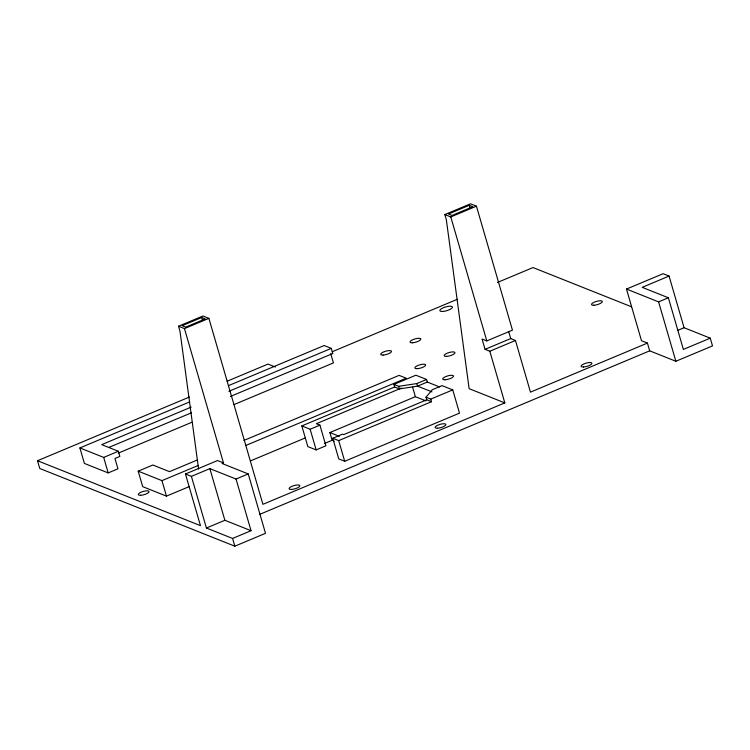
<?xml version="1.0" encoding="UTF-8"?>
<svg xmlns="http://www.w3.org/2000/svg" width="750" height="750" viewBox="0 0 750 750"><rect width="100%" height="100%" fill="white"/><g stroke="black" fill="none" stroke-linecap="round" stroke-linejoin="round"><path stroke-width="1.12" d="M426.009 397.219L432.281 389.728L442.05 385.631L452.756 389.897L459.506 413.137L344.7 461.278L338.756 458.906L332.756 438.244L342.525 434.147L343.716 434.625L426.759 399.797L431.522 401.7L430.772 399.113L426.009 397.219L426.759 399.797M198.591 469.106L180.019 331.397L178.519 326.231L202.941 315.994L208.894 318.366L262.922 504.328L504.816 402.891L489.816 351.234L485.053 349.341L482.053 339.009L486.806 340.903L512.456 330.15L476.438 206.175L470.494 203.812L444.844 214.566L446.344 219.731L469.134 388.678L504.816 402.891M201.694 317.494L182.147 325.688L185.719 327.103L205.256 318.909L201.694 317.494L202.594 320.587M469.237 205.312L448.472 214.012L452.044 215.438L472.809 206.728L469.237 205.312L470.138 208.406M178.519 326.231L184.462 328.603L208.894 318.366M444.844 214.566L450.787 216.938L476.438 206.175M184.462 328.603L223.481 462.909L222.075 463.5L248.241 473.925L265.5 533.325L234.834 546.188L39.75 468.478L37.5 460.734L189.366 397.059M227.062 381.253L267.984 364.088L275.334 367.013M191.156 407.119L101.691 444.637L118.341 451.275L119.841 456.441L114.956 458.484L117.956 468.816L108.188 472.913L84.403 463.434L79.894 447.938L189.656 401.916M228.394 385.678L324.159 345.525L331.294 348.366L332.794 353.531L230.391 396.469M228.891 391.303L331.294 348.366M332.241 351.731L457.453 299.231M497.391 282.488L533.016 267.553L631.566 306.806M108.581 447.544L191.588 412.744M79.894 447.938L103.688 457.416L118.341 451.275M118.378 453.084L191.859 422.269M234 404.597L333.422 362.916L330.712 353.616M189.075 486.656L166.472 496.134L142.688 486.656L138.188 471.159L152.841 465.009L169.491 471.647L197.522 459.9M243.872 440.456L399.094 375.375L406.238 378.216L245.784 445.491M138.188 471.159L161.972 480.637L198.197 465.45M427.331 382.05L417.562 386.147L399.403 388.903L394.641 387.009L393.891 384.422L415.875 375.206L426.581 379.472L427.331 382.05L439.706 386.981M37.5 460.734L200.466 525.647L185.456 473.991L217.537 460.538L223.481 462.909M649.688 350.841L647.438 343.097L641.494 340.725L626.484 289.069L663.122 273.703L669.075 276.075L684.075 327.731L710.25 338.156L712.5 345.9L675.862 361.266L649.688 350.841L259.856 514.303M401.438 388.05L316.35 423.722L319.922 425.147L325.922 445.809L316.153 449.906L307.828 446.588L301.828 425.925L394.641 387.009M485.053 349.341L510.703 338.588L515.456 340.481L530.466 392.137L647.438 343.097M185.456 473.991L191.4 476.363L209.859 468.619L236.034 479.044L248.241 473.925M489.816 351.234L515.456 340.481M669.075 276.075L642.206 287.344L668.372 297.769L683.381 349.425L710.25 338.156M393.891 384.422L398.653 386.316L416.812 383.569L426.581 379.472M301.828 425.925L310.153 429.244L319.922 425.147M250.406 460.941L305.287 437.925M334.228 441.131L332.128 440.287L329.878 432.544L415.369 396.694L425.887 400.884M626.484 289.069L658.603 301.866L668.372 297.769M324.309 443.569L332.128 440.287M430.772 399.113L452.756 389.897M332.756 438.244L338.7 440.616L431.522 401.7M191.4 476.363L206.409 528.019L224.869 520.275L251.034 530.7L236.034 479.044M677.634 330.431L684.075 327.731M206.409 528.019L232.584 538.444L251.034 530.7M432 391.903L417.562 386.147L416.812 383.569M329.878 432.544L339.347 436.312M658.603 301.866L675.862 361.266M508.603 331.359L510.703 338.588M450.787 216.938L486.806 340.903M412.556 387.009L415.369 396.694M398.653 386.316L399.403 388.903M338.7 440.616L344.7 461.278M310.153 429.244L316.153 449.906M232.584 538.444L234.834 546.188M209.859 468.619L224.869 520.275M161.972 480.637L166.472 496.134M103.688 457.416L108.188 472.913M437.447 428.222A5.634 1.688 -16.2 0 0 445.903 424.678A5.634 1.688 -16.2 0 0 438.113 425.034A5.634 1.688 -16.2 0 0 437.447 428.222M583.462 367.003A5.634 1.688 -16.2 0 0 591.919 363.45A5.634 1.688 -16.2 0 0 584.128 363.806A5.634 1.688 -16.2 0 0 583.462 367.003M291.431 489.45A5.634 1.688 -16.2 0 0 299.887 485.906A5.634 1.688 -16.2 0 0 292.097 486.253A5.634 1.688 -16.2 0 0 291.431 489.45M383.062 355.078A5.634 1.688 -16.2 0 0 391.519 351.534A5.634 1.688 -16.2 0 0 383.719 351.881A5.634 1.688 -16.2 0 0 383.062 355.078M417.206 368.681A5.634 1.688 -16.2 0 0 425.672 365.128A5.634 1.688 -16.2 0 0 417.872 365.484A5.634 1.688 -16.2 0 0 417.206 368.681M445.059 379.772A5.634 1.688 -16.2 0 0 453.525 376.228A5.634 1.688 -16.2 0 0 445.725 376.584A5.634 1.688 -16.2 0 0 445.059 379.772M412.369 342.787A5.634 1.688 -16.2 0 0 420.834 339.244A5.634 1.688 -16.2 0 0 413.034 339.591A5.634 1.688 -16.2 0 0 412.369 342.787M442.594 311.466A6.572 1.969 -16.2 0 0 452.456 307.322A6.572 1.969 -16.2 0 0 443.363 307.734A6.572 1.969 -16.2 0 0 442.594 311.466M140.644 495.291A5.634 1.688 -16.2 0 0 149.1 491.747A5.634 1.688 -16.2 0 0 141.309 492.094A5.634 1.688 -16.2 0 0 140.644 495.291M593.888 305.25A5.634 1.688 -16.2 0 0 602.344 301.697A5.634 1.688 -16.2 0 0 594.544 302.053A5.634 1.688 -16.2 0 0 593.888 305.25M446.522 356.391A5.634 1.688 -16.2 0 0 454.978 352.838A5.634 1.688 -16.2 0 0 447.178 353.194A5.634 1.688 -16.2 0 0 446.522 356.391"/></g></svg>
